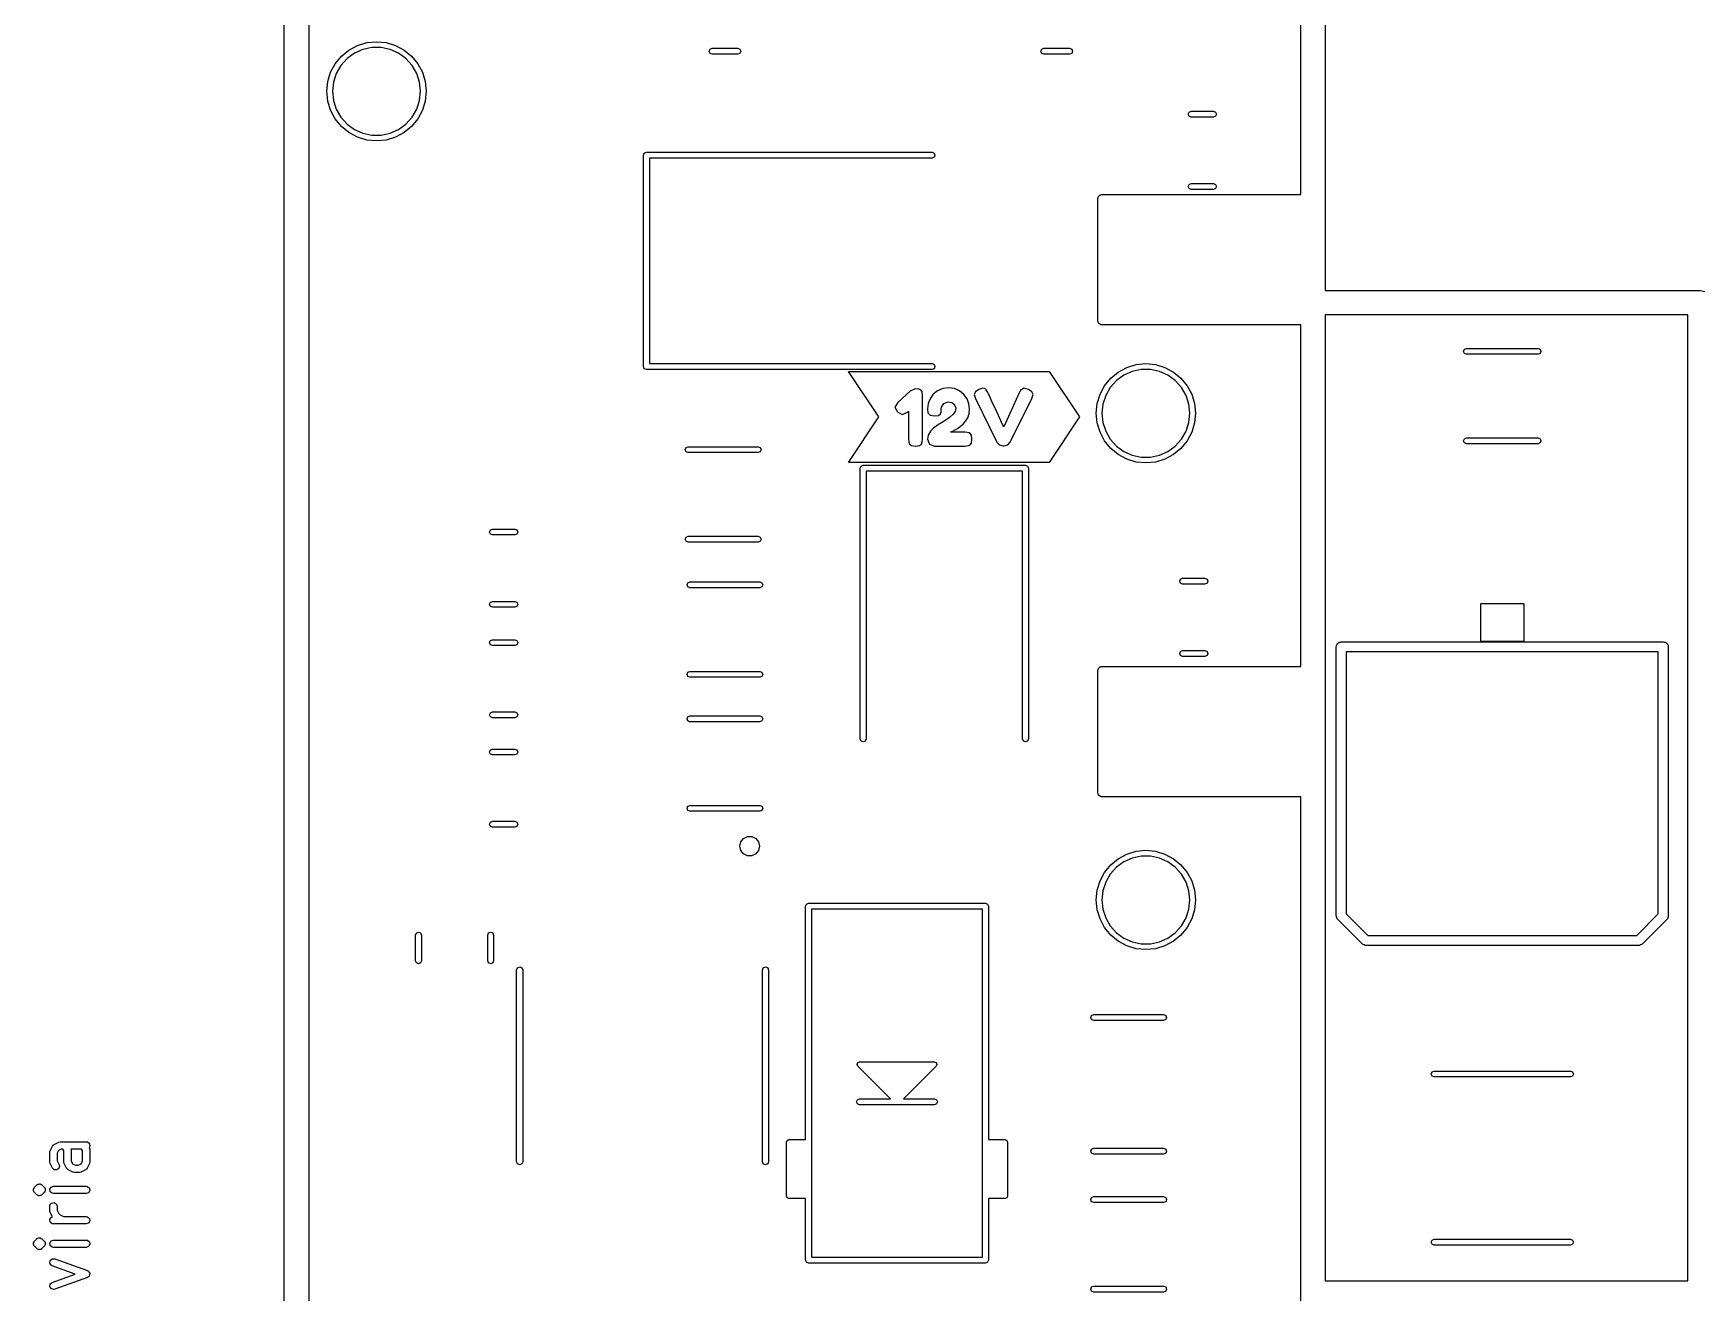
# Model space of a CAD drawing. Extents: x 76 to 221, y -129 to -40.
# Drawn here: x 76.12 to 110.05, y -89.99 to -64.37 of the extents above; entities that cross this region are included whole.
import ezdxf

# ---------------------------------------------------------------- set-up
doc = ezdxf.new("R2010")
doc.units = 0
doc.layers.add('BLACK', color=7, linetype='CONTINUOUS')

msp = doc.modelspace()

# ---------------------------------------------------------------- linework, layer by layer
at = {"layer": 'BLACK', "linetype": 'CONTINUOUS'}
for p, q in [((101.9, -67.65), (101.9, -49.875)), ((102.4, -49.625), (102.4, -69.6)), ((81.225, -119.125), (81.225, -53.7)), ((81.725, -53.975), (81.725, -100.2)), ((82.3858, -64.8358), (82.5389, -64.7102)), ((82.6525, -64.775), (82.5012, -64.885)), ((82.5389, -64.7102), (82.7135, -64.6169)), ((82.8235, -64.6989), (82.6525, -64.775)), ((82.7135, -64.6169), (82.903, -64.5594)), ((83.0065, -64.66), (82.8235, -64.6989)), ((82.903, -64.5594), (83.1, -64.54)), ((83.1935, -64.66), (83.0065, -64.66)), ((83.1, -64.54), (83.297, -64.5594)), ((83.3765, -64.6989), (83.1935, -64.66)), ((83.297, -64.5594), (83.4865, -64.6169)), ((83.5475, -64.775), (83.3765, -64.6989)), ((83.4865, -64.6169), (83.6611, -64.7102)), ((83.6988, -64.885), (83.5475, -64.775)), ((83.6611, -64.7102), (83.8142, -64.8358)), ((89.8662, -64.735), (89.8838, -64.6926)), ((89.8838, -64.7774), (89.8662, -64.735)), ((89.8838, -64.6926), (89.9262, -64.675)), ((89.9262, -64.795), (89.8838, -64.7774)), ((89.9262, -64.675), (90.4488, -64.675)), ((90.4488, -64.795), (89.9262, -64.795)), ((90.4488, -64.675), (90.4912, -64.6926)), ((90.4912, -64.7774), (90.4488, -64.795)), ((90.4912, -64.6926), (90.5088, -64.735)), ((90.5088, -64.735), (90.4912, -64.7774)), ((96.6162, -64.735), (96.6338, -64.6926)), ((96.6338, -64.7774), (96.6162, -64.735)), ((96.6338, -64.6926), (96.6762, -64.675)), ((96.6762, -64.795), (96.6338, -64.7774)), ((96.6762, -64.675), (97.1988, -64.675)), ((97.1988, -64.795), (96.6762, -64.795)), ((97.1988, -64.675), (97.2412, -64.6926)), ((97.2412, -64.7774), (97.1988, -64.795)), ((97.2412, -64.6926), (97.2588, -64.735)), ((97.2588, -64.735), (97.2412, -64.7774)), ((82.1669, -65.1635), (82.2602, -64.9889)), ((82.2602, -64.9889), (82.3858, -64.8358)), ((82.376, -65.024), (82.2825, -65.186)), ((82.5012, -64.885), (82.376, -65.024)), ((83.824, -65.024), (83.6988, -64.885)), ((83.8142, -64.8358), (83.9398, -64.9889)), ((83.9175, -65.186), (83.824, -65.024)), ((83.9398, -64.9889), (84.0331, -65.1635)), ((82.09, -65.55), (82.1094, -65.353)), ((82.1094, -65.353), (82.1669, -65.1635)), ((82.2247, -65.3639), (82.2051, -65.55)), ((82.2825, -65.186), (82.2247, -65.3639)), ((83.9753, -65.3639), (83.9175, -65.186)), ((83.9949, -65.55), (83.9753, -65.3639)), ((84.0331, -65.1635), (84.0906, -65.353)), ((84.0906, -65.353), (84.11, -65.55)), ((82.1094, -65.747), (82.09, -65.55)), ((82.1669, -65.9365), (82.1094, -65.747)), ((82.2051, -65.55), (82.2247, -65.7361)), ((82.2247, -65.7361), (82.2825, -65.914)), ((83.9175, -65.914), (83.9753, -65.7361)), ((83.9753, -65.7361), (83.9949, -65.55)), ((84.0906, -65.747), (84.0331, -65.9365)), ((84.11, -65.55), (84.0906, -65.747)), ((82.2602, -66.1111), (82.1669, -65.9365)), ((82.3858, -66.2642), (82.2602, -66.1111)), ((82.2825, -65.914), (82.376, -66.076)), ((82.376, -66.076), (82.5012, -66.215)), ((83.6988, -66.215), (83.824, -66.076)), ((83.9398, -66.1111), (83.8142, -66.2642)), ((83.824, -66.076), (83.9175, -65.914)), ((84.0331, -65.9365), (83.9398, -66.1111)), ((99.6129, -66.015), (99.6305, -65.9726)), ((99.6305, -66.0574), (99.6129, -66.015)), ((99.6305, -65.9726), (99.6729, -65.955)), ((99.6729, -66.075), (99.6305, -66.0574)), ((99.6729, -65.955), (100.127, -65.955)), ((100.127, -66.075), (99.6729, -66.075)), ((100.127, -65.955), (100.169, -65.9726)), ((100.169, -66.0574), (100.127, -66.075)), ((100.169, -65.9726), (100.187, -66.015)), ((100.187, -66.015), (100.169, -66.0574)), ((82.5389, -66.3898), (82.3858, -66.2642)), ((82.5012, -66.215), (82.6525, -66.325)), ((82.7135, -66.4831), (82.5389, -66.3898)), ((82.6525, -66.325), (82.8235, -66.4011)), ((82.903, -66.5406), (82.7135, -66.4831)), ((82.8235, -66.4011), (83.0065, -66.44)), ((83.0065, -66.44), (83.1935, -66.44)), ((83.1935, -66.44), (83.3765, -66.4011)), ((83.4865, -66.4831), (83.297, -66.5406)), ((83.3765, -66.4011), (83.5475, -66.325)), ((83.6611, -66.3898), (83.4865, -66.4831)), ((83.5475, -66.325), (83.6988, -66.215)), ((83.8142, -66.2642), (83.6611, -66.3898)), ((83.1, -66.56), (82.903, -66.5406)), ((83.297, -66.5406), (83.1, -66.56)), ((88.53, -66.85), (88.5476, -66.8076)), ((88.53, -71.15), (88.53, -66.85)), ((88.5476, -66.8076), (88.59, -66.79)), ((88.59, -66.79), (94.4, -66.79)), ((94.4, -66.79), (94.4424, -66.8076)), ((94.4424, -66.8076), (94.46, -66.85)), ((94.46, -66.85), (94.4424, -66.8924)), ((94.4, -66.91), (88.65, -66.91)), ((88.65, -66.91), (88.65, -71.09)), ((94.4424, -66.8924), (94.4, -66.91)), ((99.6129, -67.485), (99.6305, -67.4426)), ((99.6305, -67.5274), (99.6129, -67.485)), ((99.6305, -67.4426), (99.6729, -67.425)), ((99.6729, -67.545), (99.6305, -67.5274)), ((99.6729, -67.425), (100.127, -67.425)), ((100.127, -67.425), (100.169, -67.4426)), ((100.169, -67.5274), (100.127, -67.545)), ((100.169, -67.4426), (100.187, -67.485)), ((100.187, -67.485), (100.169, -67.5274)), ((97.775, -67.725), (97.7767, -67.7153)), ((97.775, -70.225), (97.775, -67.725)), ((97.7761, -67.712), (97.7778, -67.7091)), ((97.7767, -67.7153), (97.7761, -67.712)), ((97.7778, -67.7091), (97.7795, -67.6993)), ((97.7795, -67.6993), (97.792, -67.6844)), ((97.792, -67.6844), (97.8018, -67.6675)), ((97.8018, -67.6675), (97.8081, -67.6652)), ((97.8081, -67.6652), (97.8125, -67.66)), ((97.8125, -67.66), (97.8317, -67.6567)), ((97.8317, -67.6567), (97.85, -67.65)), ((97.85, -67.65), (101.9, -67.65)), ((100.127, -67.545), (99.6729, -67.545)), ((102.4, -69.6), (110.025, -69.6)), ((110.025, -69.6), (110.121, -69.619)), ((97.7817, -70.2433), (97.775, -70.225)), ((97.785, -70.2625), (97.7817, -70.2433)), ((102.4, -70.1), (102.4, -89.75)), ((109.775, -70.1), (102.4, -70.1)), ((109.775, -89.75), (109.775, -70.1)), ((97.7902, -70.2668), (97.785, -70.2625)), ((97.7925, -70.2732), (97.7902, -70.2668)), ((97.8094, -70.283), (97.7925, -70.2732)), ((97.8243, -70.2955), (97.8094, -70.283)), ((97.8341, -70.2972), (97.8243, -70.2955)), ((97.837, -70.2989), (97.8341, -70.2972)), ((97.8403, -70.2983), (97.837, -70.2989)), ((97.85, -70.3), (97.8403, -70.2983)), ((101.9, -70.3), (97.85, -70.3)), ((101.9, -77.25), (101.9, -70.3)), ((105.213, -70.84), (105.231, -70.7976)), ((105.231, -70.8824), (105.213, -70.84)), ((105.231, -70.7976), (105.273, -70.78)), ((105.273, -70.9), (105.231, -70.8824)), ((105.273, -70.78), (106.727, -70.78)), ((106.727, -70.9), (105.273, -70.9)), ((106.727, -70.78), (106.769, -70.7976)), ((106.769, -70.8824), (106.727, -70.9)), ((106.769, -70.7976), (106.787, -70.84)), ((106.787, -70.84), (106.769, -70.8824)), ((88.5476, -71.1924), (88.53, -71.15)), ((88.59, -71.21), (88.5476, -71.1924)), ((94.4, -71.21), (88.59, -71.21)), ((88.65, -71.09), (94.4, -71.09)), ((93.3151, -72.175), (92.6999, -71.2521)), ((92.6999, -71.2521), (93.3151, -71.2521)), ((93.3151, -71.2521), (93.6459, -71.2521)), ((93.6459, -71.2521), (96.4541, -71.2521)), ((94.4, -71.09), (94.4424, -71.1076)), ((94.4424, -71.1924), (94.4, -71.21)), ((94.4424, -71.1076), (94.46, -71.15)), ((94.46, -71.15), (94.4424, -71.1924)), ((96.4541, -71.2521), (96.7849, -71.2521)), ((96.7849, -71.2521), (97.4001, -72.175)), ((98.0358, -71.3858), (98.1889, -71.2602)), ((98.1889, -71.2602), (98.3635, -71.1669)), ((98.4735, -71.2489), (98.3025, -71.325)), ((98.3635, -71.1669), (98.553, -71.1094)), ((98.6565, -71.21), (98.4735, -71.2489)), ((98.553, -71.1094), (98.75, -71.09)), ((98.8435, -71.21), (98.6565, -71.21)), ((98.75, -71.09), (98.947, -71.1094)), ((99.0265, -71.2489), (98.8435, -71.21)), ((98.947, -71.1094), (99.1365, -71.1669)), ((99.1975, -71.325), (99.0265, -71.2489)), ((99.1365, -71.1669), (99.3111, -71.2602)), ((99.3111, -71.2602), (99.4642, -71.3858)), ((94.0578, -71.5987), (93.9681, -71.64)), ((94.1332, -71.6067), (94.0578, -71.5987)), ((94.6163, -71.5974), (94.5131, -71.6411)), ((94.7357, -71.5829), (94.6163, -71.5974)), ((94.8552, -71.5976), (94.7357, -71.5829)), ((94.9586, -71.6418), (94.8552, -71.5976)), ((95.4326, -71.5908), (95.3524, -71.6178)), ((95.4747, -71.5971), (95.4326, -71.5908)), ((95.5016, -71.6194), (95.4747, -71.5971)), ((96.2668, -71.5908), (96.197, -71.6337)), ((96.3605, -71.6178), (96.2668, -71.5908)), ((97.8169, -71.7135), (97.9102, -71.5389)), ((97.9102, -71.5389), (98.0358, -71.3858)), ((98.026, -71.574), (97.9325, -71.736)), ((98.1512, -71.435), (98.026, -71.574)), ((98.3025, -71.325), (98.1512, -71.435)), ((99.3488, -71.435), (99.1975, -71.325)), ((99.474, -71.574), (99.3488, -71.435)), ((99.4642, -71.3858), (99.5898, -71.5389)), ((99.5675, -71.736), (99.474, -71.574)), ((99.5898, -71.5389), (99.6831, -71.7135)), ((93.703, -71.8781), (93.6459, -71.9718)), ((93.9634, -71.6432), (93.703, -71.8781)), ((93.9681, -71.64), (93.9634, -71.6432)), ((94.1745, -71.6249), (94.1332, -71.6067)), ((94.1967, -71.6591), (94.1745, -71.6249)), ((94.2047, -71.7432), (94.1967, -71.6591)), ((94.2047, -72.6274), (94.2047, -71.7432)), ((94.321, -71.9036), (94.3078, -72.0099)), ((94.3604, -71.8049), (94.321, -71.9036)), ((94.4261, -71.7138), (94.3604, -71.8049)), ((94.5131, -71.6411), (94.4261, -71.7138)), ((94.5952, -71.975), (94.6372, -71.9012)), ((94.6372, -71.9012), (94.7254, -71.8638)), ((94.7254, -71.8638), (94.8047, -71.8781)), ((94.8047, -71.8781), (94.8468, -71.9091)), ((94.8468, -71.9091), (94.8714, -71.952)), ((95.046, -71.7154), (94.9586, -71.6418)), ((95.1122, -71.8079), (95.046, -71.7154)), ((95.1519, -71.9087), (95.1122, -71.8079)), ((95.1651, -72.0178), (95.1519, -71.9087)), ((95.2822, -71.6662), (95.2588, -71.7194)), ((95.2588, -71.7194), (95.2826, -71.7956)), ((95.3524, -71.6178), (95.2822, -71.6662)), ((95.2826, -71.7956), (95.7207, -72.6846)), ((95.5278, -71.6614), (95.5016, -71.6194)), ((95.5491, -71.7059), (95.5278, -71.6614)), ((95.589, -71.7932), (95.5491, -71.7059)), ((95.64, -71.9053), (95.589, -71.7932)), ((95.6945, -72.0242), (95.64, -71.9053)), ((96.1747, -71.6813), (95.8572, -72.3766)), ((95.9922, -72.6846), (96.4303, -71.7956)), ((96.197, -71.6337), (96.1747, -71.6813)), ((96.4307, -71.6662), (96.3605, -71.6178)), ((96.4303, -71.7956), (96.4541, -71.7194)), ((96.4541, -71.7194), (96.4307, -71.6662)), ((97.74, -72.1), (97.7594, -71.903)), ((97.7594, -71.903), (97.8169, -71.7135)), ((97.8747, -71.9139), (97.8551, -72.1)), ((97.9325, -71.736), (97.8747, -71.9139)), ((99.6253, -71.9139), (99.5675, -71.736)), ((99.6449, -72.1), (99.6253, -71.9139)), ((99.6831, -71.7135), (99.7406, -71.903)), ((99.7406, -71.903), (99.76, -72.1)), ((92.6999, -73.0979), (93.3151, -72.175)), ((93.6459, -71.9718), (93.6959, -72.0702)), ((93.6959, -72.0702), (93.7919, -72.1258)), ((93.7919, -72.1258), (93.903, -72.0766)), ((93.903, -72.0766), (93.9237, -72.0575)), ((93.9237, -72.0575), (93.9237, -72.6243)), ((94.3078, -72.0099), (94.3158, -72.0909)), ((94.3158, -72.0909), (94.359, -72.1361)), ((94.359, -72.1361), (94.4475, -72.1512)), ((94.4475, -72.1512), (94.5285, -72.1417)), ((94.5285, -72.1417), (94.5714, -72.1131)), ((94.5714, -72.1131), (94.5864, -72.0734)), ((94.5864, -72.0734), (94.5888, -72.021)), ((94.5888, -72.0115), (94.5952, -71.975)), ((94.5888, -72.021), (94.5888, -72.0115)), ((94.6793, -72.2409), (94.5952, -72.2913)), ((94.7573, -72.1875), (94.6793, -72.2409)), ((94.823, -72.1274), (94.7573, -72.1875)), ((94.8676, -72.0619), (94.823, -72.1274)), ((94.8825, -71.9924), (94.8676, -72.0619)), ((94.8714, -71.952), (94.8825, -71.9924)), ((95.0302, -72.3195), (95.0817, -72.2623)), ((95.0817, -72.2623), (95.1254, -72.1893)), ((95.1254, -72.1893), (95.1552, -72.1059)), ((95.1552, -72.1059), (95.1651, -72.0178)), ((95.7493, -72.1431), (95.6945, -72.0242)), ((95.8009, -72.2552), (95.7493, -72.1431)), ((95.84, -72.3399), (95.8009, -72.2552)), ((97.4001, -72.175), (96.7849, -73.0979)), ((97.7594, -72.297), (97.74, -72.1)), ((97.8551, -72.1), (97.8747, -72.2861)), ((99.6253, -72.2861), (99.6449, -72.1)), ((99.76, -72.1), (99.7406, -72.297)), ((94.3227, -72.5419), (94.3078, -72.6243)), ((94.3674, -72.4663), (94.3227, -72.5419)), ((94.4331, -72.3992), (94.3674, -72.4663)), ((94.511, -72.3425), (94.4331, -72.3992)), ((94.5952, -72.2913), (94.511, -72.3425)), ((94.7809, -72.4766), (94.8206, -72.4607)), ((94.7809, -72.4846), (94.7809, -72.4766)), ((95.0714, -72.4846), (94.7809, -72.4846)), ((94.8206, -72.4607), (94.919, -72.4072)), ((94.919, -72.4072), (95.0302, -72.3195)), ((95.1643, -72.4996), (95.0714, -72.4846)), ((95.2016, -72.5457), (95.1643, -72.4996)), ((95.2111, -72.6266), (95.2016, -72.5457)), ((95.8572, -72.3766), (95.84, -72.3399)), ((97.8169, -72.4865), (97.7594, -72.297)), ((97.9102, -72.6611), (97.8169, -72.4865)), ((97.8747, -72.2861), (97.9325, -72.464)), ((97.9325, -72.464), (98.026, -72.626)), ((99.474, -72.626), (99.5675, -72.464)), ((99.5675, -72.464), (99.6253, -72.2861)), ((99.6831, -72.4865), (99.5898, -72.6611)), ((99.7406, -72.297), (99.6831, -72.4865)), ((105.213, -72.66), (105.231, -72.6176)), ((105.231, -72.6176), (105.273, -72.6)), ((105.273, -72.6), (106.727, -72.6)), ((106.727, -72.6), (106.769, -72.6176)), ((106.769, -72.6176), (106.787, -72.66)), ((89.3787, -72.84), (89.3963, -72.7976)), ((89.3963, -72.8824), (89.3787, -72.84)), ((89.3963, -72.7976), (89.4387, -72.78)), ((89.4387, -72.9), (89.3963, -72.8824)), ((89.4387, -72.78), (90.8613, -72.78)), ((90.8613, -72.9), (89.4387, -72.9)), ((90.8613, -72.78), (90.9037, -72.7976)), ((90.9037, -72.8824), (90.8613, -72.9)), ((90.9037, -72.7976), (90.9213, -72.84)), ((90.9213, -72.84), (90.9037, -72.8824)), ((93.9237, -72.6243), (93.926, -72.6822)), ((93.926, -72.6822), (93.9411, -72.7259)), ((93.9411, -72.7259), (93.9836, -72.7568)), ((93.9836, -72.7568), (94.0634, -72.7671)), ((94.0634, -72.7671), (94.1451, -72.7564)), ((94.1451, -72.7564), (94.1872, -72.7243)), ((94.1872, -72.7243), (94.2023, -72.6822)), ((94.2023, -72.6822), (94.2047, -72.6274)), ((94.3078, -72.6243), (94.3491, -72.7243)), ((94.3491, -72.7243), (94.4475, -72.7671)), ((94.4475, -72.7671), (95.0683, -72.7671)), ((95.0683, -72.7671), (95.1667, -72.7481)), ((95.1667, -72.7481), (95.2008, -72.7068)), ((95.2008, -72.7068), (95.2111, -72.6266)), ((95.7207, -72.6846), (95.7739, -72.7409)), ((95.7739, -72.7409), (95.8493, -72.7624)), ((95.8493, -72.7624), (95.8652, -72.7624)), ((95.8652, -72.7624), (95.939, -72.7409)), ((95.939, -72.7409), (95.9922, -72.6846)), ((98.0358, -72.8142), (97.9102, -72.6611)), ((98.026, -72.626), (98.1512, -72.765)), ((98.1889, -72.9398), (98.0358, -72.8142)), ((98.1512, -72.765), (98.3025, -72.875)), ((98.3635, -73.0331), (98.1889, -72.9398)), ((98.3025, -72.875), (98.4735, -72.9511)), ((98.4735, -72.9511), (98.6565, -72.99)), ((98.8435, -72.99), (99.0265, -72.9511)), ((99.0265, -72.9511), (99.1975, -72.875)), ((99.3111, -72.9398), (99.1365, -73.0331)), ((99.1975, -72.875), (99.3488, -72.765)), ((99.4642, -72.8142), (99.3111, -72.9398)), ((99.3488, -72.765), (99.474, -72.626)), ((99.5898, -72.6611), (99.4642, -72.8142)), ((105.231, -72.7024), (105.213, -72.66)), ((105.273, -72.72), (105.231, -72.7024)), ((106.727, -72.72), (105.273, -72.72)), ((106.769, -72.7024), (106.727, -72.72)), ((106.787, -72.66), (106.769, -72.7024)), ((93.3151, -73.0979), (92.6999, -73.0979)), ((92.94, -73.215), (92.9576, -73.1726)), ((92.94, -78.725), (92.94, -73.215)), ((92.9576, -73.1726), (93, -73.155)), ((93, -73.155), (96.3, -73.155)), ((96.24, -73.275), (93.06, -73.275)), ((93.06, -73.275), (93.06, -78.725)), ((93.6459, -73.0979), (93.3151, -73.0979)), ((94.0634, -73.0979), (93.6459, -73.0979)), ((95.0683, -73.0979), (94.0634, -73.0979)), ((95.8652, -73.0979), (95.0683, -73.0979)), ((96.4541, -73.0979), (95.8652, -73.0979)), ((96.24, -78.725), (96.24, -73.275)), ((96.3, -73.155), (96.3424, -73.1726)), ((96.3424, -73.1726), (96.36, -73.215)), ((96.36, -73.215), (96.36, -78.725)), ((96.7849, -73.0979), (96.4541, -73.0979)), ((98.553, -73.0906), (98.3635, -73.0331)), ((98.75, -73.11), (98.553, -73.0906)), ((98.6565, -72.99), (98.8435, -72.99)), ((98.947, -73.0906), (98.75, -73.11)), ((99.1365, -73.0331), (98.947, -73.0906)), ((85.4004, -74.515), (85.418, -74.4726)), ((85.418, -74.5574), (85.4004, -74.515)), ((85.418, -74.4726), (85.4604, -74.455)), ((85.4604, -74.575), (85.418, -74.5574)), ((85.4604, -74.455), (85.9146, -74.455)), ((85.9146, -74.575), (85.4604, -74.575)), ((85.9146, -74.455), (85.957, -74.4726)), ((85.957, -74.5574), (85.9146, -74.575)), ((85.957, -74.4726), (85.9746, -74.515)), ((85.9746, -74.515), (85.957, -74.5574)), ((89.3787, -74.66), (89.3963, -74.6176)), ((89.3963, -74.6176), (89.4387, -74.6)), ((89.4387, -74.6), (90.8613, -74.6)), ((90.8613, -74.6), (90.9037, -74.6176)), ((90.9037, -74.6176), (90.9213, -74.66)), ((89.3963, -74.7024), (89.3787, -74.66)), ((89.4387, -74.72), (89.3963, -74.7024)), ((90.8613, -74.72), (89.4387, -74.72)), ((90.9037, -74.7024), (90.8613, -74.72)), ((90.9213, -74.66), (90.9037, -74.7024)), ((89.4162, -75.59), (89.4338, -75.5476)), ((89.4338, -75.6324), (89.4162, -75.59)), ((89.4338, -75.5476), (89.4762, -75.53)), ((89.4762, -75.65), (89.4338, -75.6324)), ((89.4762, -75.53), (90.8988, -75.53)), ((90.8988, -75.65), (89.4762, -75.65)), ((90.8988, -75.53), (90.9412, -75.5476)), ((90.9412, -75.6324), (90.8988, -75.65)), ((90.9412, -75.5476), (90.9588, -75.59)), ((90.9588, -75.59), (90.9412, -75.6324)), ((99.4379, -75.515), (99.4555, -75.4726)), ((99.4555, -75.5574), (99.4379, -75.515)), ((99.4555, -75.4726), (99.4979, -75.455)), ((99.4979, -75.575), (99.4555, -75.5574)), ((99.4979, -75.455), (99.9521, -75.455)), ((99.9521, -75.575), (99.4979, -75.575)), ((99.9521, -75.455), (99.9945, -75.4726)), ((99.9945, -75.5574), (99.9521, -75.575)), ((99.9945, -75.4726), (100.012, -75.515)), ((100.012, -75.515), (99.9945, -75.5574)), ((85.4004, -75.985), (85.418, -75.9426)), ((85.418, -76.0274), (85.4004, -75.985)), ((85.418, -75.9426), (85.4604, -75.925)), ((85.4604, -75.925), (85.9146, -75.925)), ((85.9146, -75.925), (85.957, -75.9426)), ((85.957, -75.9426), (85.9746, -75.985)), ((85.9746, -75.985), (85.957, -76.0274)), ((105.563, -75.9763), (105.565, -75.9727)), ((105.563, -76.7394), (105.563, -75.9763)), ((105.565, -75.9727), (105.568, -75.9713)), ((105.568, -75.9713), (106.432, -75.9713)), ((106.432, -75.9713), (106.435, -75.9727)), ((106.435, -75.9727), (106.437, -75.9763)), ((106.437, -75.9763), (106.437, -76.7394)), ((85.4604, -76.045), (85.418, -76.0274)), ((85.9146, -76.045), (85.4604, -76.045)), ((85.957, -76.0274), (85.9146, -76.045)), ((85.4004, -76.765), (85.418, -76.7226)), ((85.418, -76.8074), (85.4004, -76.765)), ((85.418, -76.7226), (85.4604, -76.705)), ((85.4604, -76.825), (85.418, -76.8074)), ((85.4604, -76.705), (85.9146, -76.705)), ((85.9146, -76.825), (85.4604, -76.825)), ((85.9146, -76.705), (85.957, -76.7226)), ((85.957, -76.8074), (85.9146, -76.825)), ((85.957, -76.7226), (85.9746, -76.765)), ((85.9746, -76.765), (85.957, -76.8074)), ((99.4379, -76.985), (99.4555, -76.9426)), ((99.4555, -77.0274), (99.4379, -76.985)), ((99.4555, -76.9426), (99.4979, -76.925)), ((99.4979, -77.045), (99.4555, -77.0274)), ((99.4979, -76.925), (99.9521, -76.925)), ((99.9521, -76.925), (99.9945, -76.9426)), ((99.9945, -77.0274), (99.9521, -77.045)), ((99.9945, -76.9426), (100.012, -76.985)), ((100.012, -76.985), (99.9945, -77.0274)), ((102.623, -76.85), (102.628, -76.8347)), ((102.623, -82.325), (102.623, -76.85)), ((102.628, -76.8186), (102.638, -76.8056)), ((102.628, -76.8347), (102.628, -76.8186)), ((102.638, -76.8056), (102.643, -76.7903)), ((102.643, -76.7903), (102.656, -76.7808)), ((102.656, -76.7808), (102.665, -76.7678)), ((102.665, -76.7678), (102.681, -76.7628)), ((102.681, -76.7628), (102.694, -76.7534)), ((102.694, -76.7534), (102.71, -76.7534)), ((102.71, -76.7534), (102.725, -76.7484)), ((102.725, -76.7484), (109.275, -76.7484)), ((102.827, -76.9516), (102.827, -82.2829)), ((109.173, -76.9516), (102.827, -76.9516)), ((105.565, -76.7429), (105.563, -76.7394)), ((105.568, -76.7444), (105.565, -76.7429)), ((106.432, -76.7444), (105.568, -76.7444)), ((106.435, -76.7429), (106.432, -76.7444)), ((106.437, -76.7394), (106.435, -76.7429)), ((109.173, -82.2829), (109.173, -76.9516)), ((109.275, -76.7484), (109.29, -76.7534)), ((109.29, -76.7534), (109.306, -76.7534)), ((109.306, -76.7534), (109.319, -76.7628)), ((109.319, -76.7628), (109.335, -76.7678)), ((109.335, -76.7678), (109.344, -76.7808)), ((109.344, -76.7808), (109.357, -76.7903)), ((109.357, -76.7903), (109.362, -76.8056)), ((109.362, -76.8056), (109.372, -76.8186)), ((109.372, -76.8186), (109.372, -76.8347)), ((109.372, -76.8347), (109.377, -76.85)), ((109.377, -76.85), (109.377, -82.325)), ((89.4162, -77.41), (89.4338, -77.3676)), ((89.4338, -77.3676), (89.4762, -77.35)), ((89.4762, -77.35), (90.8988, -77.35)), ((90.8988, -77.35), (90.9412, -77.3676)), ((90.9412, -77.3676), (90.9588, -77.41)), ((97.775, -77.325), (97.7767, -77.3153)), ((97.775, -79.825), (97.775, -77.325)), ((97.7761, -77.312), (97.7778, -77.3091)), ((97.7767, -77.3153), (97.7761, -77.312)), ((97.7778, -77.3091), (97.7795, -77.2993)), ((97.7795, -77.2993), (97.792, -77.2844)), ((97.792, -77.2844), (97.8018, -77.2675)), ((97.8018, -77.2675), (97.8081, -77.2652)), ((97.8081, -77.2652), (97.8125, -77.26)), ((97.8125, -77.26), (97.8317, -77.2567)), ((97.8317, -77.2567), (97.85, -77.25)), ((97.85, -77.25), (101.9, -77.25)), ((99.9521, -77.045), (99.4979, -77.045)), ((89.4338, -77.4524), (89.4162, -77.41)), ((89.4762, -77.47), (89.4338, -77.4524)), ((90.8988, -77.47), (89.4762, -77.47)), ((90.9412, -77.4524), (90.8988, -77.47)), ((90.9588, -77.41), (90.9412, -77.4524)), ((85.4004, -78.235), (85.418, -78.1926)), ((85.418, -78.2774), (85.4004, -78.235)), ((85.418, -78.1926), (85.4604, -78.175)), ((85.4604, -78.295), (85.418, -78.2774)), ((85.4604, -78.175), (85.9146, -78.175)), ((85.9146, -78.295), (85.4604, -78.295)), ((85.9146, -78.175), (85.957, -78.1926)), ((85.957, -78.2774), (85.9146, -78.295)), ((85.957, -78.1926), (85.9746, -78.235)), ((85.9746, -78.235), (85.957, -78.2774)), ((89.4162, -78.315), (89.4338, -78.2726)), ((89.4338, -78.3574), (89.4162, -78.315)), ((89.4338, -78.2726), (89.4762, -78.255)), ((89.4762, -78.375), (89.4338, -78.3574)), ((89.4762, -78.255), (90.8988, -78.255)), ((90.8988, -78.375), (89.4762, -78.375)), ((90.8988, -78.255), (90.9412, -78.2726)), ((90.9412, -78.3574), (90.8988, -78.375)), ((90.9412, -78.2726), (90.9588, -78.315)), ((90.9588, -78.315), (90.9412, -78.3574)), ((92.9576, -78.7674), (92.94, -78.725)), ((93.06, -78.725), (93.0424, -78.7674)), ((96.2576, -78.7674), (96.24, -78.725)), ((96.36, -78.725), (96.3424, -78.7674)), ((85.4004, -78.99), (85.418, -78.9476)), ((85.418, -79.0324), (85.4004, -78.99)), ((85.418, -78.9476), (85.4604, -78.93)), ((85.4604, -79.05), (85.418, -79.0324)), ((85.4604, -78.93), (85.9146, -78.93)), ((85.9146, -79.05), (85.4604, -79.05)), ((85.9146, -78.93), (85.957, -78.9476)), ((85.957, -79.0324), (85.9146, -79.05)), ((85.957, -78.9476), (85.9746, -78.99)), ((85.9746, -78.99), (85.957, -79.0324)), ((93, -78.785), (92.9576, -78.7674)), ((93.0424, -78.7674), (93, -78.785)), ((96.3, -78.785), (96.2576, -78.7674)), ((96.3424, -78.7674), (96.3, -78.785)), ((89.4338, -80.0926), (89.4762, -80.075)), ((89.4762, -80.075), (90.8988, -80.075)), ((90.8988, -80.075), (90.9412, -80.0926)), ((97.7817, -79.8433), (97.775, -79.825)), ((97.785, -79.8625), (97.7817, -79.8433)), ((97.7902, -79.8668), (97.785, -79.8625)), ((97.7925, -79.8732), (97.7902, -79.8668)), ((97.8094, -79.883), (97.7925, -79.8732)), ((97.8243, -79.8955), (97.8094, -79.883)), ((97.8341, -79.8972), (97.8243, -79.8955)), ((97.837, -79.8989), (97.8341, -79.8972)), ((97.8403, -79.8983), (97.837, -79.8989)), ((97.85, -79.9), (97.8403, -79.8983)), ((101.9, -79.9), (97.85, -79.9)), ((101.9, -110.85), (101.9, -79.9)), ((85.4004, -80.46), (85.418, -80.4176)), ((85.418, -80.4176), (85.4604, -80.4)), ((85.4604, -80.4), (85.9146, -80.4)), ((85.9146, -80.4), (85.957, -80.4176)), ((85.957, -80.4176), (85.9746, -80.46)), ((89.4162, -80.135), (89.4338, -80.0926)), ((89.4338, -80.1774), (89.4162, -80.135)), ((89.4762, -80.195), (89.4338, -80.1774)), ((90.8988, -80.195), (89.4762, -80.195)), ((90.9412, -80.1774), (90.8988, -80.195)), ((90.9412, -80.0926), (90.9588, -80.135)), ((90.9588, -80.135), (90.9412, -80.1774)), ((85.418, -80.5024), (85.4004, -80.46)), ((85.4604, -80.52), (85.418, -80.5024)), ((85.9146, -80.52), (85.4604, -80.52)), ((85.957, -80.5024), (85.9146, -80.52)), ((85.9746, -80.46), (85.957, -80.5024)), ((90.5123, -80.8182), (90.5678, -80.7486)), ((90.5678, -80.7486), (90.648, -80.71)), ((90.648, -80.71), (90.737, -80.71)), ((90.737, -80.71), (90.8172, -80.7486)), ((90.8172, -80.7486), (90.8727, -80.8182)), ((90.4925, -80.905), (90.5123, -80.8182)), ((90.5123, -80.9918), (90.4925, -80.905)), ((90.5678, -81.0614), (90.5123, -80.9918)), ((90.648, -81.1), (90.5678, -81.0614)), ((90.737, -81.1), (90.648, -81.1)), ((90.8172, -81.0614), (90.737, -81.1)), ((90.8727, -80.9918), (90.8172, -81.0614)), ((90.8727, -80.8182), (90.8925, -80.905)), ((90.8925, -80.905), (90.8727, -80.9918)), ((98.1889, -81.1602), (98.3635, -81.0669)), ((98.3635, -81.0669), (98.553, -81.0094)), ((98.553, -81.0094), (98.75, -80.99)), ((98.75, -80.99), (98.947, -81.0094)), ((98.947, -81.0094), (99.1365, -81.0669)), ((99.1365, -81.0669), (99.3111, -81.1602)), ((97.8169, -81.6135), (97.9102, -81.4389)), ((97.9102, -81.4389), (98.0358, -81.2858)), ((98.1512, -81.335), (98.026, -81.474)), ((98.0358, -81.2858), (98.1889, -81.1602)), ((98.3025, -81.225), (98.1512, -81.335)), ((98.4735, -81.1489), (98.3025, -81.225)), ((98.6565, -81.11), (98.4735, -81.1489)), ((98.8435, -81.11), (98.6565, -81.11)), ((99.0265, -81.1489), (98.8435, -81.11)), ((99.1975, -81.225), (99.0265, -81.1489)), ((99.3488, -81.335), (99.1975, -81.225)), ((99.3111, -81.1602), (99.4642, -81.2858)), ((99.474, -81.474), (99.3488, -81.335)), ((99.4642, -81.2858), (99.5898, -81.4389)), ((99.5898, -81.4389), (99.6831, -81.6135)), ((97.7594, -81.803), (97.8169, -81.6135)), ((97.9325, -81.636), (97.8747, -81.8139)), ((98.026, -81.474), (97.9325, -81.636)), ((99.5675, -81.636), (99.474, -81.474)), ((99.6253, -81.8139), (99.5675, -81.636)), ((99.6831, -81.6135), (99.7406, -81.803)), ((91.8275, -82.125), (91.8451, -82.0826)), ((91.8451, -82.0826), (91.8875, -82.065)), ((91.8875, -82.065), (95.4875, -82.065)), ((95.4875, -82.065), (95.5299, -82.0826)), ((95.5299, -82.0826), (95.5475, -82.125)), ((97.74, -82), (97.7594, -81.803)), ((97.7594, -82.197), (97.74, -82)), ((97.8747, -81.8139), (97.8551, -82)), ((97.8551, -82), (97.8747, -82.1861)), ((99.6449, -82), (99.6253, -81.8139)), ((99.6253, -82.1861), (99.6449, -82)), ((99.7406, -81.803), (99.76, -82)), ((99.76, -82), (99.7406, -82.197)), ((91.8275, -86.875), (91.8275, -82.125)), ((91.9475, -82.185), (91.9475, -89.265)), ((95.4275, -82.185), (91.9475, -82.185)), ((95.4275, -89.265), (95.4275, -82.185)), ((95.5475, -82.125), (95.5475, -86.875)), ((97.8169, -82.3865), (97.7594, -82.197)), ((97.9102, -82.5611), (97.8169, -82.3865)), ((97.8747, -82.1861), (97.9325, -82.364)), ((97.9325, -82.364), (98.026, -82.526)), ((99.474, -82.526), (99.5675, -82.364)), ((99.5675, -82.364), (99.6253, -82.1861)), ((99.6831, -82.3865), (99.5898, -82.5611)), ((99.7406, -82.197), (99.6831, -82.3865)), ((102.626, -82.3328), (102.623, -82.325)), ((102.625, -82.3409), (102.626, -82.3328)), ((102.635, -82.3621), (102.625, -82.3409)), ((102.643, -82.3847), (102.635, -82.3621)), ((102.649, -82.3895), (102.643, -82.3847)), ((102.653, -82.3968), (102.649, -82.3895)), ((103.153, -82.8968), (102.653, -82.3968)), ((102.827, -82.2829), (103.267, -82.7234)), ((108.733, -82.7234), (109.173, -82.2829)), ((109.347, -82.3968), (108.847, -82.8968)), ((109.351, -82.3895), (109.347, -82.3968)), ((109.357, -82.3847), (109.351, -82.3895)), ((109.365, -82.3621), (109.357, -82.3847)), ((109.375, -82.3409), (109.365, -82.3621)), ((109.377, -82.325), (109.374, -82.3328)), ((109.374, -82.3328), (109.375, -82.3409)), ((83.8925, -82.7137), (83.9101, -82.6713)), ((83.8925, -83.2363), (83.8925, -82.7137)), ((83.9101, -82.6713), (83.9525, -82.6537)), ((83.9525, -82.6537), (83.9949, -82.6713)), ((83.9949, -82.6713), (84.0125, -82.7137)), ((84.0125, -82.7137), (84.0125, -83.2363)), ((85.3625, -82.7137), (85.3801, -82.6713)), ((85.3625, -83.2363), (85.3625, -82.7137)), ((85.3801, -82.6713), (85.4225, -82.6537)), ((85.4225, -82.6537), (85.4649, -82.6713)), ((85.4649, -82.6713), (85.4825, -82.7137)), ((85.4825, -82.7137), (85.4825, -83.2363)), ((98.0358, -82.7142), (97.9102, -82.5611)), ((98.026, -82.526), (98.1512, -82.665)), ((98.1889, -82.8398), (98.0358, -82.7142)), ((98.1512, -82.665), (98.3025, -82.775)), ((98.3025, -82.775), (98.4735, -82.8511)), ((99.0265, -82.8511), (99.1975, -82.775)), ((99.1975, -82.775), (99.3488, -82.665)), ((99.4642, -82.7142), (99.3111, -82.8398)), ((99.3488, -82.665), (99.474, -82.526)), ((99.5898, -82.5611), (99.4642, -82.7142)), ((103.267, -82.7234), (108.733, -82.7234)), ((98.3635, -82.9331), (98.1889, -82.8398)), ((98.553, -82.9906), (98.3635, -82.9331)), ((98.4735, -82.8511), (98.6565, -82.89)), ((98.75, -83.01), (98.553, -82.9906)), ((98.6565, -82.89), (98.8435, -82.89)), ((98.947, -82.9906), (98.75, -83.01)), ((98.8435, -82.89), (99.0265, -82.8511)), ((99.1365, -82.9331), (98.947, -82.9906)), ((99.3111, -82.8398), (99.1365, -82.9331)), ((103.16, -82.9006), (103.153, -82.8968)), ((103.165, -82.9072), (103.16, -82.9006)), ((103.188, -82.9145), (103.165, -82.9072)), ((103.209, -82.9253), (103.188, -82.9145)), ((103.217, -82.9241), (103.209, -82.9253)), ((103.225, -82.9266), (103.217, -82.9241)), ((108.775, -82.9266), (103.225, -82.9266)), ((108.783, -82.9241), (108.775, -82.9266)), ((108.791, -82.9253), (108.783, -82.9241)), ((108.812, -82.9145), (108.791, -82.9253)), ((108.835, -82.9072), (108.812, -82.9145)), ((108.84, -82.9006), (108.835, -82.9072)), ((108.847, -82.8968), (108.84, -82.9006)), ((83.9101, -83.2787), (83.8925, -83.2363)), ((83.9525, -83.2963), (83.9101, -83.2787)), ((83.9949, -83.2787), (83.9525, -83.2963)), ((84.0125, -83.2363), (83.9949, -83.2787)), ((85.3801, -83.2787), (85.3625, -83.2363)), ((85.4225, -83.2963), (85.3801, -83.2787)), ((85.4649, -83.2787), (85.4225, -83.2963)), ((85.4825, -83.2363), (85.4649, -83.2787)), ((85.949, -83.425), (85.9676, -83.3801)), ((85.949, -87.325), (85.949, -83.425)), ((85.9676, -83.3801), (86.0125, -83.3615)), ((86.0125, -83.3615), (86.0574, -83.3801)), ((86.0574, -83.3801), (86.076, -83.425)), ((86.076, -83.425), (86.076, -87.325)), ((90.949, -83.425), (90.9676, -83.3801)), ((90.949, -87.325), (90.949, -83.425)), ((90.9676, -83.3801), (91.0125, -83.3615)), ((91.0125, -83.3615), (91.0574, -83.3801)), ((91.0574, -83.3801), (91.076, -83.425)), ((91.076, -83.425), (91.076, -87.325)), ((97.6287, -84.39), (97.6463, -84.3476)), ((97.6463, -84.4324), (97.6287, -84.39)), ((97.6463, -84.3476), (97.6887, -84.33)), ((97.6887, -84.45), (97.6463, -84.4324)), ((97.6887, -84.33), (99.1113, -84.33)), ((99.1113, -84.45), (97.6887, -84.45)), ((99.1113, -84.33), (99.1537, -84.3476)), ((99.1537, -84.4324), (99.1113, -84.45)), ((99.1537, -84.3476), (99.1713, -84.39)), ((99.1713, -84.39), (99.1537, -84.4324)), ((92.8755, -85.344), (92.8901, -85.3086)), ((92.8901, -85.3794), (92.8755, -85.344)), ((92.8901, -85.3086), (92.9255, -85.294)), ((93.5568, -86.046), (92.8901, -85.3794)), ((92.9255, -85.294), (94.4495, -85.294)), ((94.4849, -85.3794), (93.8182, -86.046)), ((94.4495, -85.294), (94.4849, -85.3086)), ((94.4849, -85.3086), (94.4995, -85.344)), ((94.4995, -85.344), (94.4849, -85.3794)), ((104.554, -85.54), (104.571, -85.4976)), ((104.571, -85.4976), (104.614, -85.48)), ((104.614, -85.48), (107.386, -85.48)), ((107.386, -85.48), (107.429, -85.4976)), ((107.429, -85.4976), (107.446, -85.54)), ((104.571, -85.5824), (104.554, -85.54)), ((104.614, -85.6), (104.571, -85.5824)), ((107.386, -85.6), (104.614, -85.6)), ((107.429, -85.5824), (107.386, -85.6)), ((107.446, -85.54), (107.429, -85.5824)), ((92.8655, -86.106), (92.8831, -86.0636)), ((92.8831, -86.1484), (92.8655, -86.106)), ((92.8831, -86.0636), (92.9255, -86.046)), ((92.9255, -86.166), (92.8831, -86.1484)), ((92.9255, -86.046), (93.5568, -86.046)), ((94.4495, -86.166), (92.9255, -86.166)), ((93.8182, -86.046), (94.4495, -86.046)), ((94.4495, -86.046), (94.4919, -86.0636)), ((94.4919, -86.1484), (94.4495, -86.166)), ((94.4919, -86.0636), (94.5095, -86.106)), ((94.5095, -86.106), (94.4919, -86.1484)), ((76.4532, -87.1346), (76.4577, -87.109)), ((76.4532, -87.3251), (76.4532, -87.1346)), ((76.4577, -87.109), (76.4606, -87.1056)), ((76.4606, -87.1056), (76.4611, -87.1011)), ((76.4611, -87.1011), (76.5087, -87.0059)), ((76.5087, -87.0059), (76.5242, -86.9849)), ((76.5242, -86.9849), (76.5345, -86.9805)), ((76.5345, -86.9805), (76.5422, -86.9723)), ((76.5422, -86.9723), (76.6375, -86.9247)), ((76.6317, -87.0953), (76.6032, -87.1524)), ((76.6032, -87.1524), (76.6032, -87.3074)), ((76.6887, -87.0668), (76.6317, -87.0953)), ((76.6375, -86.9247), (76.6624, -86.9173)), ((76.6624, -86.9173), (76.6668, -86.9183)), ((76.6668, -86.9183), (76.671, -86.9168)), ((76.671, -86.9168), (77.1948, -86.9168)), ((76.7199, -87.0668), (76.6887, -87.0668)), ((76.7389, -87.1047), (76.7199, -87.0668)), ((76.7389, -87.3251), (76.7389, -87.1047)), ((77.1008, -87.0668), (76.8849, -87.0668)), ((76.8849, -87.0668), (76.8884, -87.0785)), ((76.8884, -87.0785), (76.8873, -87.0828)), ((76.8873, -87.0828), (76.8889, -87.087)), ((76.8889, -87.087), (76.8889, -87.3074)), ((77.1198, -87.1047), (77.1008, -87.0668)), ((77.1198, -87.3074), (77.1198, -87.1047)), ((77.1948, -86.9168), (77.2205, -86.9213)), ((77.2205, -86.9213), (77.2598, -86.9543)), ((77.2687, -87.0048), (77.252, -87.0337)), ((77.252, -87.0337), (77.2619, -87.0535)), ((77.2598, -86.9543), (77.2687, -87.0048)), ((77.2619, -87.0535), (77.2693, -87.0785)), ((77.2693, -87.0785), (77.2683, -87.0828)), ((77.2683, -87.0828), (77.2698, -87.087)), ((77.2698, -87.087), (77.2698, -87.3251)), ((91.4375, -86.925), (91.4521, -86.8896)), ((91.4375, -88.025), (91.4375, -86.925)), ((91.4521, -86.8896), (91.4875, -86.875)), ((91.4875, -86.875), (91.8275, -86.875)), ((95.5475, -86.875), (95.8875, -86.875)), ((95.8875, -86.875), (95.9229, -86.8896)), ((95.9229, -86.8896), (95.9375, -86.925)), ((95.9375, -86.925), (95.9375, -88.025)), ((97.6287, -87.11), (97.6463, -87.0676)), ((97.6463, -87.1524), (97.6287, -87.11)), ((97.6463, -87.0676), (97.6887, -87.05)), ((97.6887, -87.17), (97.6463, -87.1524)), ((97.6887, -87.05), (99.1113, -87.05)), ((99.1113, -87.17), (97.6887, -87.17)), ((99.1113, -87.05), (99.1537, -87.0676)), ((99.1537, -87.1524), (99.1113, -87.17)), ((99.1537, -87.0676), (99.1713, -87.11)), ((99.1713, -87.11), (99.1537, -87.1524)), ((76.4547, -87.3293), (76.4532, -87.3251)), ((76.4536, -87.3337), (76.4547, -87.3293)), ((76.4611, -87.3587), (76.4536, -87.3337)), ((76.5087, -87.4539), (76.4611, -87.3587)), ((76.5459, -87.4892), (76.5087, -87.4539)), ((76.5972, -87.4922), (76.5459, -87.4892)), ((76.6384, -87.4617), (76.5972, -87.4922)), ((76.6032, -87.3074), (76.6429, -87.3868)), ((76.6503, -87.4118), (76.6384, -87.4617)), ((76.6429, -87.3868), (76.6503, -87.4118)), ((76.7404, -87.3293), (76.7389, -87.3251)), ((76.7394, -87.3337), (76.7404, -87.3293)), ((76.7468, -87.3587), (76.7394, -87.3337)), ((76.7944, -87.4539), (76.7468, -87.3587)), ((76.8026, -87.4616), (76.7944, -87.4539)), ((76.807, -87.4719), (76.8026, -87.4616)), ((76.8279, -87.4874), (76.807, -87.4719)), ((76.9232, -87.5351), (76.8279, -87.4874)), ((76.8889, -87.3074), (76.9174, -87.3645)), ((76.9174, -87.3645), (76.9744, -87.393)), ((76.9276, -87.5356), (76.9232, -87.5351)), ((76.9311, -87.5385), (76.9276, -87.5356)), ((76.9567, -87.543), (76.9311, -87.5385)), ((77.052, -87.543), (76.9567, -87.543)), ((76.9744, -87.393), (77.0343, -87.393)), ((77.0343, -87.393), (77.0913, -87.3645)), ((77.0562, -87.5414), (77.052, -87.543)), ((77.0605, -87.5425), (77.0562, -87.5414)), ((77.0855, -87.5351), (77.0605, -87.5425)), ((77.1807, -87.4874), (77.0855, -87.5351)), ((77.0913, -87.3645), (77.1198, -87.3074)), ((77.1885, -87.4793), (77.1807, -87.4874)), ((77.1988, -87.4748), (77.1885, -87.4793)), ((77.2143, -87.4539), (77.1988, -87.4748)), ((77.2619, -87.3587), (77.2143, -87.4539)), ((77.2624, -87.3542), (77.2619, -87.3587)), ((77.2653, -87.3508), (77.2624, -87.3542)), ((77.2698, -87.3251), (77.2653, -87.3508)), ((85.9676, -87.3699), (85.949, -87.325)), ((86.0125, -87.3885), (85.9676, -87.3699)), ((86.0574, -87.3699), (86.0125, -87.3885)), ((86.076, -87.325), (86.0574, -87.3699)), ((90.9676, -87.3699), (90.949, -87.325)), ((91.0125, -87.3885), (90.9676, -87.3699)), ((91.0574, -87.3699), (91.0125, -87.3885)), ((91.076, -87.325), (91.0574, -87.3699)), ((76.1201, -87.89), (76.1216, -87.8869)), ((76.1251, -87.9088), (76.1201, -87.89)), ((76.121, -87.8835), (76.1227, -87.8806)), ((76.1216, -87.8869), (76.121, -87.8835)), ((76.1224, -87.8771), (76.1336, -87.8612)), ((76.1227, -87.8806), (76.1224, -87.8771)), ((76.1336, -87.8612), (76.1418, -87.8435)), ((76.1418, -87.8435), (76.1894, -87.7959)), ((76.1894, -87.7959), (76.1975, -87.7902)), ((76.1975, -87.7902), (76.1994, -87.7875)), ((76.1994, -87.7875), (76.2026, -87.7866)), ((76.2026, -87.7866), (76.2107, -87.781)), ((76.2107, -87.781), (76.2302, -87.7793)), ((76.2302, -87.7793), (76.249, -87.7742)), ((76.249, -87.7742), (76.2551, -87.7771)), ((76.2551, -87.7771), (76.2618, -87.7765)), ((76.2618, -87.7765), (76.2778, -87.7877)), ((76.2778, -87.7877), (76.2955, -87.7959)), ((76.2955, -87.7959), (76.3431, -87.8435)), ((76.3431, -87.8435), (76.3488, -87.8516)), ((76.3488, -87.8516), (76.3515, -87.8535)), ((76.3515, -87.8535), (76.3524, -87.8568)), ((76.3524, -87.8568), (76.3525, -87.8569)), ((76.3525, -87.8569), (76.355, -87.8591)), ((76.355, -87.8591), (76.3554, -87.861)), ((76.3554, -87.861), (76.358, -87.8649)), ((76.358, -87.8649), (76.3597, -87.8843)), ((76.3597, -87.8843), (76.3648, -87.9031)), ((76.4543, -87.8835), (76.4799, -87.8391)), ((76.4632, -87.9341), (76.4543, -87.8835)), ((76.4799, -87.8391), (76.5282, -87.8216)), ((76.5282, -87.8216), (77.1948, -87.8216)), ((77.1948, -87.8216), (77.2205, -87.8261)), ((77.2205, -87.8261), (77.2598, -87.8591)), ((77.2598, -87.8591), (77.2687, -87.9096)), ((76.1268, -87.9282), (76.1251, -87.9088)), ((76.1295, -87.9321), (76.1268, -87.9282)), ((76.1299, -87.9341), (76.1295, -87.9321)), ((76.1324, -87.9362), (76.1299, -87.9341)), ((76.1325, -87.9363), (76.1324, -87.9362)), ((76.1334, -87.9396), (76.1325, -87.9363)), ((76.1361, -87.9415), (76.1334, -87.9396)), ((76.1418, -87.9496), (76.1361, -87.9415)), ((76.1894, -87.9972), (76.1418, -87.9496)), ((76.2071, -88.0054), (76.1894, -87.9972)), ((76.223, -88.0166), (76.2071, -88.0054)), ((76.2298, -88.016), (76.223, -88.0166)), ((76.2359, -88.0189), (76.2298, -88.016)), ((76.2547, -88.0138), (76.2359, -88.0189)), ((76.2741, -88.0121), (76.2547, -88.0138)), ((76.2822, -88.0065), (76.2741, -88.0121)), ((76.2855, -88.0056), (76.2822, -88.0065)), ((76.2874, -88.0029), (76.2855, -88.0056)), ((76.2955, -87.9972), (76.2874, -88.0029)), ((76.3431, -87.9496), (76.2955, -87.9972)), ((76.3513, -87.9319), (76.3431, -87.9496)), ((76.3625, -87.916), (76.3513, -87.9319)), ((76.3639, -87.9096), (76.3622, -87.9125)), ((76.3622, -87.9125), (76.3625, -87.916)), ((76.3648, -87.9031), (76.3633, -87.9062)), ((76.3633, -87.9062), (76.3639, -87.9096)), ((76.4532, -88.2299), (76.4577, -88.2042)), ((76.4577, -88.2042), (76.4907, -88.1649)), ((76.5025, -87.967), (76.4632, -87.9341)), ((76.4907, -88.1649), (76.5412, -88.156)), ((76.5282, -87.9716), (76.5025, -87.967)), ((77.1948, -87.9716), (76.5282, -87.9716)), ((76.5412, -88.156), (76.5856, -88.1817)), ((76.5856, -88.1817), (76.6032, -88.2299)), ((77.243, -87.954), (77.1948, -87.9716)), ((77.2687, -87.9096), (77.243, -87.954)), ((91.4521, -88.0604), (91.4375, -88.025)), ((91.4875, -88.075), (91.4521, -88.0604)), ((91.8275, -88.075), (91.4875, -88.075)), ((91.8275, -89.325), (91.8275, -88.075)), ((95.8875, -88.075), (95.5475, -88.075)), ((95.5475, -88.075), (95.5475, -89.325)), ((95.9229, -88.0604), (95.8875, -88.075)), ((95.9375, -88.025), (95.9229, -88.0604)), ((97.6287, -88.095), (97.6463, -88.0526)), ((97.6463, -88.1374), (97.6287, -88.095)), ((97.6463, -88.0526), (97.6887, -88.035)), ((97.6887, -88.155), (97.6463, -88.1374)), ((97.6887, -88.035), (99.1113, -88.035)), ((99.1113, -88.155), (97.6887, -88.155)), ((99.1113, -88.035), (99.1537, -88.0526)), ((99.1537, -88.1374), (99.1113, -88.155)), ((99.1537, -88.0526), (99.1713, -88.095)), ((99.1713, -88.095), (99.1537, -88.1374)), ((76.4532, -88.3251), (76.4532, -88.2299)), ((76.4547, -88.3293), (76.4532, -88.3251)), ((76.4536, -88.3337), (76.4547, -88.3293)), ((76.4611, -88.3587), (76.4536, -88.3337)), ((76.4543, -88.5026), (76.4799, -88.4581)), ((76.4632, -88.5531), (76.4543, -88.5026)), ((76.5061, -88.4486), (76.4611, -88.3587)), ((76.5025, -88.5861), (76.4632, -88.5531)), ((76.4799, -88.4581), (76.5061, -88.4486)), ((76.6032, -88.2299), (76.6032, -88.3074)), ((76.6032, -88.3074), (76.6374, -88.3759)), ((76.6374, -88.3759), (76.6678, -88.4063)), ((76.6678, -88.4063), (76.7363, -88.4406)), ((76.7363, -88.4406), (77.1948, -88.4406)), ((77.1948, -88.4406), (77.2205, -88.4451)), ((77.2205, -88.4451), (77.2598, -88.4781)), ((77.2687, -88.5286), (77.243, -88.5731)), ((77.2598, -88.4781), (77.2687, -88.5286)), ((76.1418, -88.9388), (76.1894, -88.8911)), ((76.1894, -88.8911), (76.1975, -88.8855)), ((76.1975, -88.8855), (76.1994, -88.8827)), ((76.1994, -88.8827), (76.2026, -88.8819)), ((76.2026, -88.8819), (76.2107, -88.8762)), ((76.2107, -88.8762), (76.2302, -88.8745)), ((76.2302, -88.8745), (76.249, -88.8695)), ((76.249, -88.8695), (76.2551, -88.8723)), ((76.2551, -88.8723), (76.2618, -88.8717)), ((76.2618, -88.8717), (76.2778, -88.8829)), ((76.2778, -88.8829), (76.2955, -88.8911)), ((76.2955, -88.8911), (76.3431, -88.9388)), ((76.5282, -88.5906), (76.5025, -88.5861)), ((77.1948, -88.5906), (76.5282, -88.5906)), ((77.243, -88.5731), (77.1948, -88.5906)), ((104.571, -88.9176), (104.614, -88.9)), ((104.614, -88.9), (107.386, -88.9)), ((107.386, -88.9), (107.429, -88.9176)), ((76.1201, -88.9853), (76.1216, -88.9821)), ((76.1251, -89.0041), (76.1201, -88.9853)), ((76.121, -88.9788), (76.1227, -88.9758)), ((76.1216, -88.9821), (76.121, -88.9788)), ((76.1224, -88.9724), (76.1336, -88.9564)), ((76.1227, -88.9758), (76.1224, -88.9724)), ((76.1268, -89.0235), (76.1251, -89.0041)), ((76.1295, -89.0273), (76.1268, -89.0235)), ((76.1299, -89.0293), (76.1295, -89.0273)), ((76.1324, -89.0314), (76.1299, -89.0293)), ((76.1325, -89.0316), (76.1324, -89.0314)), ((76.1334, -89.0348), (76.1325, -89.0316)), ((76.1361, -89.0367), (76.1334, -89.0348)), ((76.1336, -88.9564), (76.1418, -88.9388)), ((76.1418, -89.0448), (76.1361, -89.0367)), ((76.1894, -89.0924), (76.1418, -89.0448)), ((76.2071, -89.1007), (76.1894, -89.0924)), ((76.223, -89.1119), (76.2071, -89.1007)), ((76.2298, -89.1113), (76.223, -89.1119)), ((76.2359, -89.1141), (76.2298, -89.1113)), ((76.2547, -89.1091), (76.2359, -89.1141)), ((76.2741, -89.1074), (76.2547, -89.1091)), ((76.2822, -89.1017), (76.2741, -89.1074)), ((76.2855, -89.1008), (76.2822, -89.1017)), ((76.2874, -89.0981), (76.2855, -89.1008)), ((76.2955, -89.0924), (76.2874, -89.0981)), ((76.3431, -89.0448), (76.2955, -89.0924)), ((76.3431, -88.9388), (76.3488, -88.9469)), ((76.3513, -89.0272), (76.3431, -89.0448)), ((76.3488, -88.9469), (76.3515, -88.9488)), ((76.3625, -89.0112), (76.3513, -89.0272)), ((76.3515, -88.9488), (76.3524, -88.952)), ((76.3524, -88.952), (76.3525, -88.9522)), ((76.3525, -88.9522), (76.355, -88.9543)), ((76.355, -88.9543), (76.3554, -88.9563)), ((76.3554, -88.9563), (76.358, -88.9601)), ((76.358, -88.9601), (76.3597, -88.9795)), ((76.3597, -88.9795), (76.3648, -88.9983)), ((76.3639, -89.0048), (76.3622, -89.0078)), ((76.3622, -89.0078), (76.3625, -89.0112)), ((76.3648, -88.9983), (76.3633, -89.0014)), ((76.3633, -89.0014), (76.3639, -89.0048)), ((76.4543, -88.9788), (76.4799, -88.9343)), ((76.4632, -89.0293), (76.4543, -88.9788)), ((76.5025, -89.0623), (76.4632, -89.0293)), ((76.4799, -88.9343), (76.5282, -88.9168)), ((76.5282, -89.0668), (76.5025, -89.0623)), ((76.5282, -88.9168), (77.1948, -88.9168)), ((77.1948, -89.0668), (76.5282, -89.0668)), ((77.1948, -88.9168), (77.2205, -88.9213)), ((77.243, -89.0492), (77.1948, -89.0668)), ((77.2205, -88.9213), (77.2598, -88.9543)), ((77.2687, -89.0048), (77.243, -89.0492)), ((77.2598, -88.9543), (77.2687, -89.0048)), ((104.554, -88.96), (104.571, -88.9176)), ((104.571, -89.0024), (104.554, -88.96)), ((104.614, -89.02), (104.571, -89.0024)), ((107.386, -89.02), (104.614, -89.02)), ((107.429, -89.0024), (107.386, -89.02)), ((107.429, -88.9176), (107.446, -88.96)), ((107.446, -88.96), (107.429, -89.0024)), ((76.4544, -89.3862), (76.463, -89.3356)), ((76.4803, -89.4305), (76.4544, -89.3862)), ((76.463, -89.3356), (76.5021, -89.3024)), ((76.5029, -89.4434), (76.4803, -89.4305)), ((76.5021, -89.3024), (76.5534, -89.3021)), ((76.9718, -89.6108), (76.5029, -89.4434)), ((76.5534, -89.3021), (77.22, -89.5402)), ((77.22, -89.5402), (77.2427, -89.5531)), ((77.2427, -89.5531), (77.2429, -89.5535)), ((77.2429, -89.5535), (77.2434, -89.5537)), ((77.2434, -89.5537), (77.2559, -89.5756)), ((77.2559, -89.5756), (77.2686, -89.5974)), ((91.8451, -89.3674), (91.8275, -89.325)), ((91.8875, -89.385), (91.8451, -89.3674)), ((95.4875, -89.385), (91.8875, -89.385)), ((91.9475, -89.265), (95.4275, -89.265)), ((95.5299, -89.3674), (95.4875, -89.385)), ((95.5475, -89.325), (95.5299, -89.3674)), ((76.4542, -89.8615), (76.4634, -89.811)), ((76.4796, -89.9061), (76.4542, -89.8615)), ((76.4634, -89.811), (76.5029, -89.7783)), ((76.5277, -89.9239), (76.4796, -89.9061)), ((76.5029, -89.7783), (76.9718, -89.6108)), ((76.5534, -89.9196), (76.5277, -89.9239)), ((77.22, -89.6815), (76.5534, -89.9196)), ((77.2204, -89.6812), (77.22, -89.6815)), ((77.2209, -89.6812), (77.2204, -89.6812)), ((77.2401, -89.6648), (77.2209, -89.6812)), ((77.2595, -89.6487), (77.2401, -89.6648)), ((77.2596, -89.6483), (77.2595, -89.6487)), ((77.26, -89.6479), (77.2596, -89.6483)), ((77.2642, -89.6231), (77.26, -89.6479)), ((77.2688, -89.5983), (77.2642, -89.6231)), ((77.2686, -89.5974), (77.2685, -89.5978)), ((77.2685, -89.5978), (77.2688, -89.5983)), ((97.6287, -89.915), (97.6463, -89.8726)), ((97.6463, -89.9574), (97.6287, -89.915)), ((97.6463, -89.8726), (97.6887, -89.855)), ((97.6887, -89.855), (99.1113, -89.855)), ((99.1113, -89.855), (99.1537, -89.8726)), ((99.1537, -89.8726), (99.1713, -89.915)), ((99.1713, -89.915), (99.1537, -89.9574)), ((102.4, -89.75), (109.775, -89.75)), ((97.6887, -89.975), (97.6463, -89.9574)), ((99.1113, -89.975), (97.6887, -89.975)), ((99.1537, -89.9574), (99.1113, -89.975))]:
    msp.add_line(p, q, dxfattribs=at)

doc.saveas('drawing.dxf')
